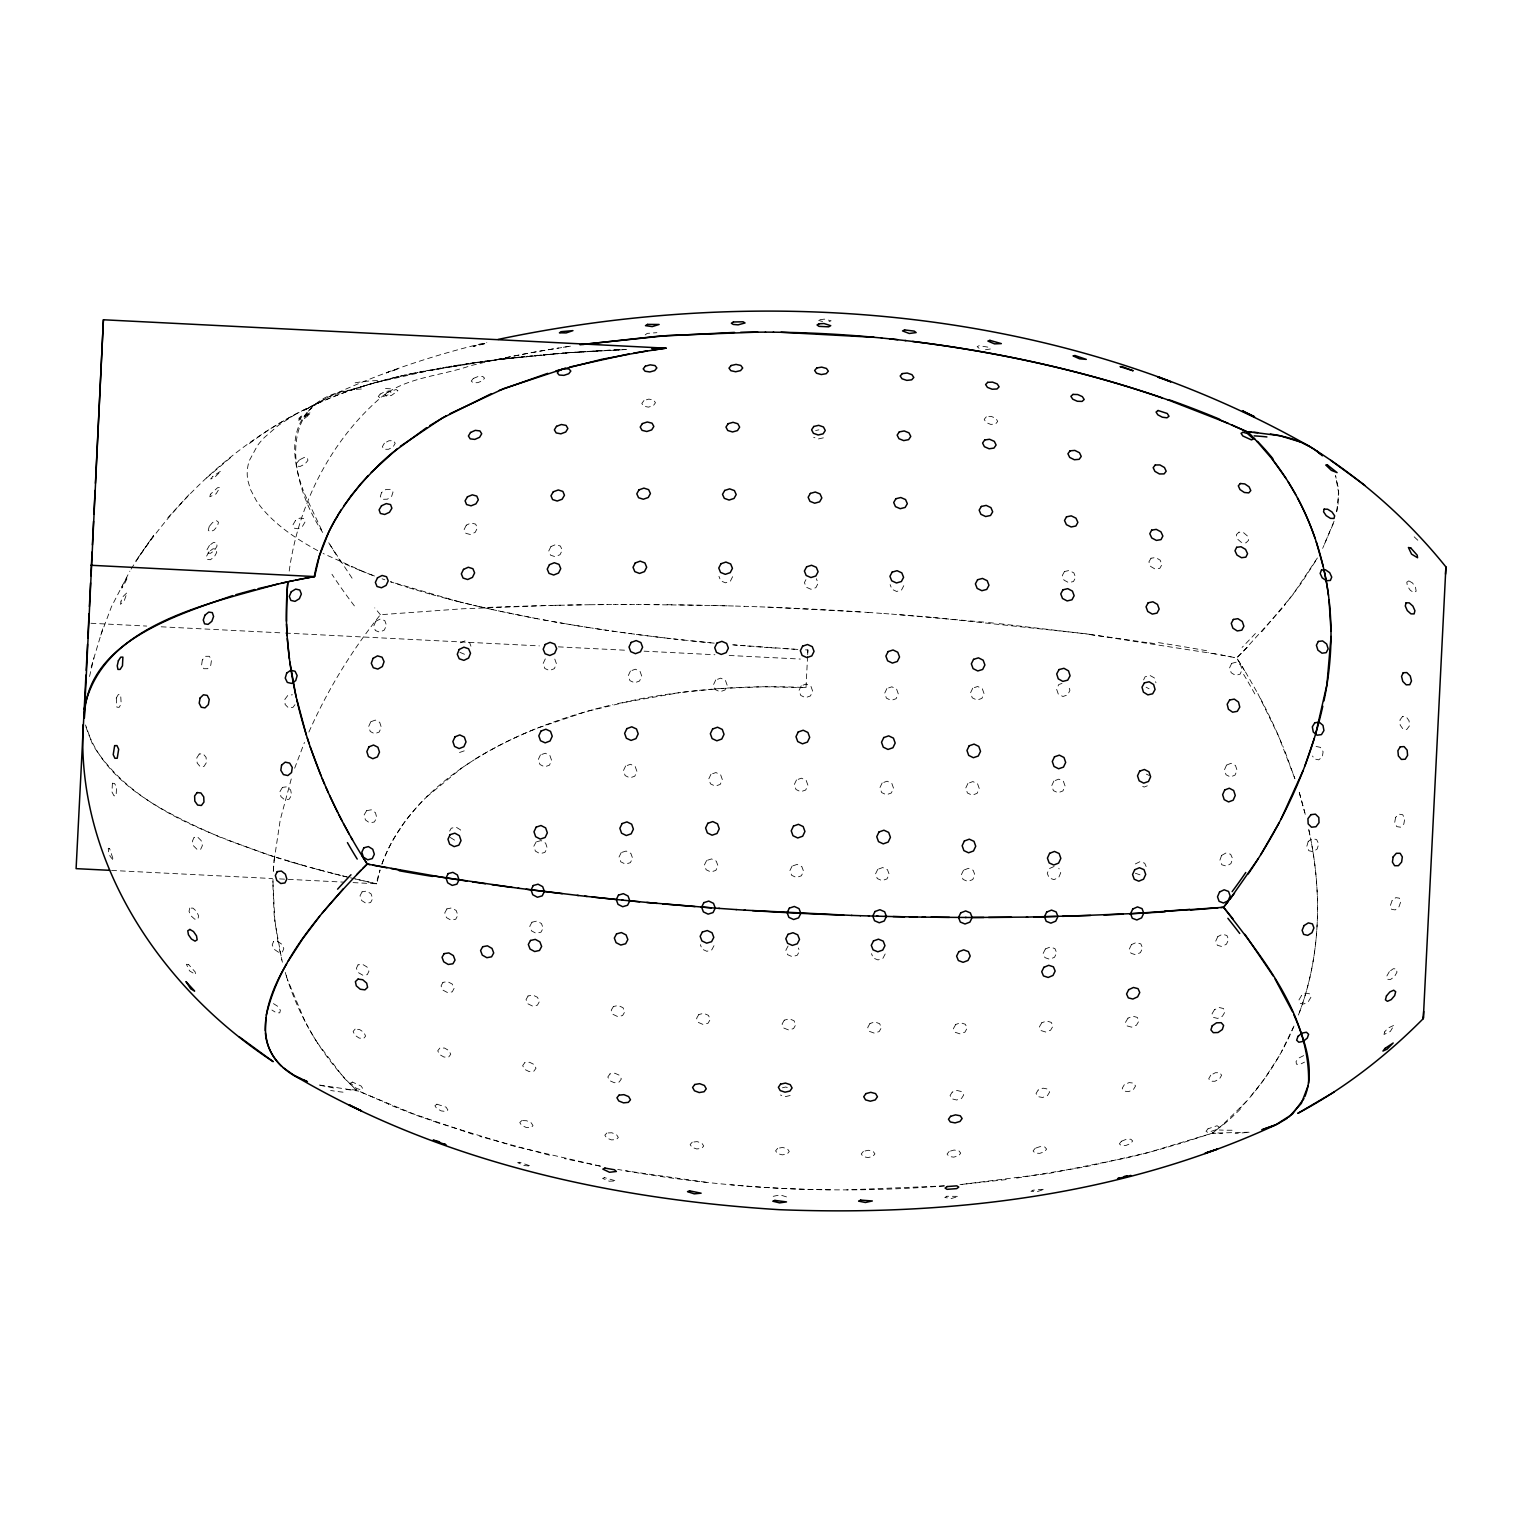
<?xml version="1.0" encoding="UTF-8"?>
<svg xmlns="http://www.w3.org/2000/svg" width="1522" height="1522" viewBox="0 0 1522 1522"><rect width="100%" height="100%" fill="white"/><g stroke="black" fill="none" stroke-linecap="round" stroke-linejoin="round"><path stroke-width="0.75" stroke-dasharray="5 3.75" d="M272.895 885.005L274.169 915.179L278.355 944.306M272.952 881.504L274.873 921.856L281.855 960.097M272.933 882.227L272.99 879.431M683.797 692.053L721.371 688.458A636.063 570.217 2.8 0 1 806.013 687.583L807.897 649.97L803.787 649.742M807.668 654.612L807.897 649.97L804.548 649.78M273.313 871.364L273.998 861.737M273.332 871.022L274.264 858.827M274.074 860.767L280.238 819.863L292.072 775.897M274.34 857.856L274.455 856.905C208.514 833.428 132.68 808.087 93.299 745.685M1338.047 504.201L1338.504 489.057L1335.593 475.796M289.199 571.092C298.198 505.532 329.551 442.464 379.568 398.65C404.243 377.114 440.334 376.276 470.355 365.737C499.52 358.602 529.009 352.762 558.65 348.005M1336.735 511.43L1338.732 493.375L1335.574 475.701M89.532 676.51L93.945 657.846M1337.629 506.883L1336.506 512.381M100.813 635.093L111.467 606.707L129.865 571.15M91.168 667.169L103.553 625.961M1334.071 521.209L1323.151 547.292M294.659 768.21L304.457 742.432M1333.253 523.72L1322.618 548.339M382.041 863.925C390.488 839.935 405.404 818.646 423.04 800.496M1293.985 1026.075L1281.315 1052.121M1291.893 1030.87L1293.567 1027.084M308.909 732.025C327.496 690.037 351.677 650.541 380.386 614.717L462.593 608.781L552.01 605.395M545.295 658.893L543.088 663.63L544.819 668.481L549.461 670.555L554.293 668.672L556.5 663.915L554.788 659.083M1143.612 679.877L1145.058 676.852L1149.776 675.368L1154.285 677.842L1155.959 682.788M1290.199 1034.618C1277.586 1061.804 1260.577 1086.974 1239.802 1108.587M732.634 576.667L730.408 581.081L725.48 582.831L720.743 580.871L718.955 576.343M805.918 579.673L804.434 582.584L806.203 587.169L810.96 589.28L815.887 587.663L818.113 583.287L816.344 578.702M903.783 585.685L901.557 589.984L896.629 591.468L891.911 589.242L890.142 584.619M885.176 953.971L882.95 958.27L878.004 959.944L873.267 958.023L871.478 953.647M788.073 946.018L785.847 950.261L787.635 954.694L792.372 956.729L797.319 955.188L799.545 950.946L798.346 947.978M713.989 945.695L711.782 949.88L706.855 951.307L702.118 949.138L700.348 944.648M449.656 831.069L451.254 828.215L456.086 827.131L460.5 829.87L461.47 833.181M1317.386 557.965L1292.787 594.779L1260.616 633.171M1279.07 1056.135L1264.421 1078.908L1248.706 1098.846M131.082 569.114C181.822 488.143 259.824 421.347 350.897 390.165M1315.636 560.971L1301.177 583.307L1284.302 605.642M401.903 825.894C420.795 799.031 446.288 777.419 473.951 759.973M294.983 704.667L292.966 707.35L288.457 707.844L285.128 704.515L284.899 699.302L287.924 695.269L292.433 694.793M1282.095 608.4L1242.941 651.739M307.121 412.443C288.248 434.246 294.203 465.884 303.297 490.579M361.323 389.023C274.873 392.809 286.973 478.84 323.006 532.89L304.21 493.09M1246.423 1101.452L1222.394 1125.062M188.994 494.65L167.42 518.184M308.224 411.187L316.633 403.73L328.505 396.976C379.149 373.156 432.419 355.349 486.831 342.374M1247.26 647.326L1236.663 657.942L1208.088 652.577M1241.21 653.471L1236.663 657.942L1234.038 657.409M426.541 796.976L461.299 768.344A328.543 294.545 2.8 0 1 478.308 757.29C519.687 732.272 565.727 715.835 612.624 704.705M1223.155 1124.416L1212.501 1133.129L1147.531 1152.725L1085.015 1166.936L1013.652 1178.618M230.374 457.799L205.451 478.878M1220.511 1126.68L1212.501 1133.129L1178.941 1143.916M645.176 334.916L647.231 333.375L656.895 332.671M249.399 443.549C298.788 405.974 357.841 384.115 418.246 372.3M295.515 414.231L278.336 425.399L264.371 437.499A240.248 106.445 2.9 0 0 257.446 445.604L249.418 460.443A197.556 87.534 2.9 0 0 247.839 480.457L250.445 489.399L256.248 500.491A242.245 107.32 2.9 0 0 260.966 507.035C276.319 525.87 297.037 539.34 318.155 550.869M773.214 1196.33L780.158 1194.884L786.912 1197.034L784.838 1198.195M318.06 402.873L303.487 410.75L328.505 396.976L338.188 393.399L374.184 382.973L441.019 367.944M1303.669 1055.602L1299.065 1057.923L1296.059 1061.462L1296.402 1064.163L1299.902 1064.449L1304.487 1062.128M1135.336 863.944L1140.016 861.642L1144.696 863.221L1146.656 867.73M1054.099 866.494L1049.305 868.605L1047.25 873.324L1049.153 877.89L1053.89 879.64L1058.703 877.528L1060.739 872.81L1058.836 868.244M460.405 642.817L465.142 640.819L469.689 642.76L471.382 647.497M829.052 321.599L831.107 320.781L824.315 319.125L817.409 320.096L822.584 321.523M1147.303 785.828L1144.144 787.064L1141.1 785.637M459.511 752.515L464.248 750.841M350.707 390.241L361.285 386.797M1061.995 683.454L1058.779 684.519L1056.591 689.162L1058.304 694.108L1062.927 696.486L1067.759 694.869L1069.947 690.227L1068.235 685.28M352.001 389.803L354.626 388.928M355.958 388.49L358.602 387.653M360.048 387.197L374.184 382.973A430.612 190.783 2.9 0 1 416.724 372.624L470.659 363.187M362.636 386.398L368.058 384.762M369.408 384.343L370.988 383.886M372.167 383.563L389.004 379.016M390.431 378.655L394.731 377.589M396.177 377.228L399.087 376.543M782.46 1087.792L785.733 1087.012L790.508 1088.668M790.146 1095.517L785.238 1096.677L780.463 1095.022M400.533 376.2L410.807 373.879M815.64 430.555L818.912 429.832M823.364 437.841L818.456 438.926L813.68 437.347M617.723 703.525L680.676 692.453M412.291 373.556L485.385 361.152M419.749 371.996L421.252 371.691M422.755 371.387L424.257 371.083M425.78 370.797L497.808 359.572M442.56 367.677L444.101 367.411M445.642 367.144L447.202 366.878M448.743 366.631L451.844 366.098M453.404 365.851L454.964 365.603M456.524 365.356L464.362 364.139M563.368 347.263L568.125 346.521M570.389 346.179L541.718 350.84A1084.444 1033.723 3 0 0 496.134 359.725L492.938 360.181M465.922 363.891L469.08 363.435M470.431 363.225L476.995 362.293M472.239 362.959L475.397 362.521M476.824 362.312L512.819 357.822M480.172 361.856L481.751 361.646M484.947 361.209L486.545 360.999M1249.105 1132.216L1212.501 1133.129L1222.527 1133.605M487.535 360.866L491.834 360.314M491.34 360.372L553.97 353.865M1006.156 1179.607L959.982 1184.592M499.463 359.363L504.467 358.773M506.141 358.583L507.796 358.393M1247.013 1132.501L1235.179 1133.471M509.318 358.222L567.478 352.8L625.409 349.508M496.153 359.782L567.478 352.8L625.846 349.546M514.493 357.651L519.535 357.099M696.296 690.627L671.335 693.709A612.225 548.852 2.8 0 0 637.109 699.435L586.331 711.535L537.456 728.106A387.045 346.978 2.8 0 0 473.856 759.858M521.209 356.928L524.576 356.586M526.27 356.414L527.944 356.243M529.637 356.072L533.004 355.748M699.416 690.303L711.973 689.162M534.698 355.577L538.084 355.254M962.018 1184.401L1049.819 1173.272L1127.821 1157.652A909.89 867.16 3 0 0 1153.486 1151.127A929.79 886.299 3 0 0 1178.884 1143.726M539.777 355.102L541.471 354.949M543.183 354.797L546.569 354.493M549.975 354.207L551.668 354.055M553.38 353.922L567.478 352.8A859.283 380.728 2.9 0 1 622.593 349.584L626.722 349.413M561.922 353.237L563.616 353.104M565.328 352.971L579.064 351.982M715.112 688.914L718.232 688.667M944.211 1185.904L846.803 1189.881M944.363 1185.885C835.369 1194.599 725.271 1189.043 617.704 1169.41M580.776 351.867L589.394 351.316M721.637 688.439L763.797 686.764L806.013 687.602M592.838 351.106L601.475 350.612M604.938 350.44L624.02 349.527M536.809 605.775L529.237 606.003A1084.444 367.506 2.9 0 0 483.92 607.582L479.297 606.631M541.394 605.661L546.056 605.528M550.755 605.414L584.943 604.805M555.473 605.318L562.74 605.166M567.249 605.071L592.477 604.71M590.155 604.748L607.678 604.595M597.823 604.672L615.364 604.557M613.157 604.557L630.888 604.519M620.824 604.538L638.726 604.538M636.215 604.519L705.656 605.318M643.901 604.557L651.606 604.595M654.498 604.615L662.47 604.672M667.036 604.71L674.741 604.805M830.27 1189.823L821.994 1189.709A1153.771 1099.911 3 0 1 739.083 1185.543L730.826 1184.801M678.489 604.843L728.886 605.87M710.907 605.433L736.629 606.079M735.487 606.06L744.372 606.327M743.706 606.308L752.115 606.574M751.963 606.574L760.22 606.859M759.878 606.84L768.496 607.164A1153.771 391.268 2.9 0 1 851.407 611.349L868.377 612.453M767.621 607.126L860.634 611.939M385.504 388.529L391.439 388.871M351.905 1089.733L356.224 1089.923L388.51 1104.021M90.959 623.259L146.683 626.075M161.199 626.798L283.13 632.962M285.508 633.076L539.359 645.899M558.327 646.85L625.923 650.255M644.072 651.169L714.921 654.745M729.152 655.468L800.325 659.064M111.601 870.432L272.571 878.555M279.553 878.898L343.591 882.132M353.047 882.608L376.733 883.806L380.062 869.956A178.607 160.114 2.8 0 0 376.334 883.749M985.438 349.756L990.67 348.938L988.767 347.282L979.198 345.665L977.162 346.655L979.084 348.31M797.832 649.437L733.642 644.909M791.136 649.038L794.484 649.247M787.787 648.848L781.071 648.429M350.269 1089.657L317.698 1084.767M771.026 647.763L777.723 648.22M867.921 612.415L884.358 613.575M764.329 647.307L767.678 647.535M346.179 1089.372L358.812 1091.122M883.844 613.537L892.558 614.165M760.981 647.059L754.284 646.565M891.569 614.089L983.878 622.098M899.293 614.679L930.132 617.152M747.587 646.051L750.936 646.317M740.91 645.518L744.258 645.785M737.561 645.233L730.883 644.662M933.157 617.418L1084.729 633.647L1217.01 654.194M714.218 643.159L687.602 640.477M707.559 642.512L710.888 642.836M704.229 642.189C630.279 634.769 556.538 624.115 484.015 607.716L493.337 609.789M988.558 622.574L996.301 623.373M999.174 623.659L1090.113 634.37M680.962 639.754L684.291 640.115M674.341 639.031L677.651 639.392M706.17 1182.309L625.713 1170.818M667.72 638.27L671.031 638.65M661.1 637.49L664.41 637.889M657.789 637.09L651.188 636.291M644.605 635.454L647.896 635.873M641.314 635.035L634.731 634.179M628.148 633.304L631.44 633.742M624.876 632.848L618.312 631.934M611.768 631.021L615.04 631.478M605.242 630.07L608.515 630.546M601.989 629.575L592.21 628.091M333.565 1087.964L319.068 1085.129M1149.7 642.855L1157.081 643.996M588.957 627.597L582.469 626.569M579.235 626.056L566.298 623.906M559.868 622.802L563.083 623.354M556.652 622.251L540.652 619.359M1220.91 654.917L1224.563 655.602M537.456 618.769L496.457 610.474M1227.988 656.248L1231.146 656.857M600.372 1166.156L564.301 1158.603M600.296 1166.137L514.056 1146.218L438.013 1122.836M1316.073 746.446L1320.487 747.397L1323.094 751.716L1322.352 756.872L1318.699 759.858L1314.285 758.907L1312.535 756.034M480.876 606.993L482.436 607.354M479.791 606.745L458.769 601.685M355.387 878.974L376.733 883.806A753.447 333.832 2.9 0 1 343.896 876.215L341.67 875.664M476.158 605.908L473.019 605.166M469.233 604.253L471.344 604.767M347.986 877.205L334.345 873.837M549.499 1155.198L479.677 1136.382M468.319 604.044L465.199 603.283M463.639 602.902L460.538 602.141M340.624 875.416L302.402 865.295M458.997 601.742L390.488 581.746A430.612 190.783 2.9 0 0 406.241 586.94L407.744 587.416M457.437 601.361L454.355 600.581M333.299 873.571L321.865 870.622M452.814 600.182L448.191 598.983M446.669 598.584L437.518 596.129M320.838 870.356L315.682 868.967M314.654 868.701L267.891 854.774L223.848 838.774M435.996 595.711L431.468 594.455M429.965 594.037L415.068 589.661M301.394 865.01L296.333 863.545M295.325 863.259L290.302 861.775M289.313 861.471L274.455 856.905M413.604 589.223L409.19 587.873M473.133 1134.366L413.451 1113.895L361.665 1092.435M1135.355 873.248L1140.035 874.827M384.857 579.787L382.06 578.798M361.646 571.035L375.135 576.267A430.612 190.783 2.9 0 1 364.9 572.348L323.064 553.456M360.314 570.503L351.259 566.736M220.861 837.557C168.181 814.099 104.771 785.885 85.86 726.508M459.91 652.329L464.476 654.27M349.889 566.127L341.004 562.189L337.218 556.386M1146.351 774.127L1149.376 775.554M1146.085 687.183L1149.091 688.819M450.303 837.481L454.717 840.22M273.427 1003.607L277.765 1006.365L280.39 1010.208L279.763 1012.853L276.262 1012.777L271.924 1010.018M1417.819 540.253L1412.359 535.116M341.08 1074.171L317.546 1043.008M380.386 614.717L374.773 607.906M352.077 578.189L329.113 543.411M335.962 554.446L328.714 542.726M1240.677 664.163L1236.663 657.942L1246.099 673.009M316.215 1040.934L313.627 1036.729M1242.199 666.579L1243.778 669.166M1245.453 671.906L1258.466 694.698M312.352 1034.618L306.283 1023.792M1257.838 693.575L1278.518 735.944L1295.184 779.492M1260.425 698.37L1266.342 709.842M305.104 1021.585L287.487 979.616M92.385 743.973L85.517 724.967M1268.302 713.799L1274.085 725.994M1275.969 730.16L1283.312 747.321M1285.082 751.716L1294.956 778.769M286.707 977.162L285.185 972.235C298.331 1016.62 322.607 1057.942 356.224 1089.923L351.011 1084.825A424.086 327.649 -44.4 0 1 340.795 1074.456M1299.236 792.353L1304.849 812.634M1299.331 792.639L1305.305 814.555M282.407 962.227L278.868 946.893M1308.711 829.262C1322.257 890.693 1321.229 956.387 1298.247 1015.459C1319.821 959.792 1322.199 898.132 1310.842 839.897M1308.939 830.365L1309.909 835.121M381.87 864.135A178.607 160.114 2.8 0 1 402.169 826.046M1255.384 633.513A435.52 167.458 -31.4 0 1 1242.085 647.402M1240.297 1109.158A445.68 344.257 53.4 0 1 1223.384 1124.72M1243.626 674.379A447.715 347.815 56.2 0 1 1255.289 694.774M1232.04 1130.218A435.52 158.516 35.9 0 1 1219.217 1129.99M421.309 1117.072A929.79 886.736 2.9 0 1 388.414 1104.23M438.013 1122.836A909.89 867.198 3.1 0 1 421.385 1116.882M343.021 1092.168A435.52 162.397 -31.2 0 1 330.635 1090.456M1158.489 642.626A921.076 314.027 2.8 0 1 1209.686 651.264M1089.942 634.579A1064.087 360.181 2.9 0 1 1149.51 643.064M354.379 605.889A421.404 177.56 35.4 0 1 331.967 574.289M355.14 382.821A421.404 159.125 37.9 0 1 378.274 380.576M116.281 698.008L116.814 707.102L119.116 707.369L121.189 703.887L120.657 694.793L118.355 694.527L116.281 698.008M202.331 659.939L201.608 665.076L203.796 668.71L207.601 668.71L210.797 665.057L211.501 659.92L209.332 656.286L205.527 656.305L202.331 659.939M121.018 601.171L120.485 604.329L124.328 600.543L127.011 592.667L123.149 596.453L121.018 601.171M1395.598 817.371L1394.704 822.527L1396.739 826.617L1400.525 827.207L1403.836 823.973L1404.749 818.817L1402.713 814.746L1398.927 814.137L1395.598 817.371M210.416 494.27L209.827 496.781L216.143 493.775L219.948 487.516L217.57 487.725L210.416 494.27M1384.582 1031.973L1383.993 1034.484L1390.309 1031.478L1394.095 1025.219L1387.779 1028.225L1384.582 1031.973M189.812 908.082L189.013 911.278L191.011 915.864L194.664 919.136L197.841 919.193L198.64 915.997L196.623 911.412L192.971 908.139L189.812 908.082M209.275 526.384L208.248 530.265L210.226 531.787L214.05 530.056L217.475 526.079L218.483 522.198L216.524 520.676L212.7 522.407L209.275 526.384M1308.235 841.381L1306.789 846.403L1308.825 850.703L1313.163 851.749L1317.253 848.915L1318.68 843.892L1316.644 839.592L1312.306 838.565L1308.235 841.381M112.4 783.24L111.962 791.916L113.941 795.74L116.091 795.987L116.547 787.293L114.569 783.469L112.4 783.24M381.622 492.462L380.291 496.533L382.688 499.311L387.406 499.178L391.687 496.191L393.018 492.101L390.621 489.323L385.903 489.475L381.622 492.462M1221.595 855.44L1219.845 860.349L1221.843 864.781L1226.428 866.132L1230.898 863.621L1232.649 858.712L1230.651 854.28L1226.066 852.929L1221.595 855.44M1392.078 900.701L1390.347 905.552L1391.641 909.376L1395.198 909.909L1398.946 906.846L1400.678 901.994L1399.384 898.17L1395.826 897.638L1392.078 900.701M273.56 941.566L272.191 944.896L274.226 949.309L278.469 952.22L282.445 951.935L283.796 948.606L281.76 944.192L277.518 941.281L273.56 941.566M122.73 584.981C117.46 598.774 136.276 560.952 122.73 584.981M375.858 621.185L373.765 625.98L375.382 630.546L379.777 632.201L384.343 630.013L386.436 625.219L384.819 620.653L380.424 618.978L375.858 621.185M1226.542 765.09L1224.43 769.866L1226.047 774.774L1230.423 776.962L1234.989 775.136L1237.101 770.379L1235.484 765.471L1231.108 763.283L1226.542 765.09M370.759 721.808L368.647 726.546L370.265 731.492L374.64 733.775L379.206 732.025L381.318 727.307L379.701 722.341L375.325 720.077L370.759 721.808M194.131 837.328L192.457 841L193.674 846.004L197.099 849.428L200.695 849.257L202.369 845.604L201.151 840.582L197.727 837.157L194.131 837.328M1217.809 936.601L1215.717 941.167L1217.372 945.276L1221.824 946.532L1226.466 944.173L1228.577 939.607L1226.903 935.497L1222.451 934.242L1217.809 936.601M1053.909 780.995L1051.702 785.752L1053.414 790.641L1058.075 792.772L1062.908 790.926L1065.134 786.17L1063.402 781.281L1058.76 779.15L1053.909 780.995M630.431 671.031L628.206 675.768L629.956 680.657L634.655 682.826L639.544 681L641.789 676.263L640.039 671.373L635.34 669.204L630.431 671.031M540.443 754.893L538.236 759.573L539.968 764.52L544.591 766.86L549.442 765.186L551.649 760.505L549.918 755.559L545.295 753.238L540.443 754.893M967.954 783.392L965.709 788.13L967.459 793.019L972.158 795.188L977.067 793.362L979.293 788.624L977.543 783.735L972.843 781.585L967.954 783.392M1231.678 663.402L1229.605 667.778L1231.203 672.762L1235.522 675.407L1240.049 674.189L1242.123 669.813L1240.525 664.829L1236.187 662.184L1231.678 663.402M715.759 679.934L713.514 684.672L715.264 689.58L720.001 691.787L724.929 690.018L727.174 685.28L725.423 680.372L720.686 678.146L715.759 679.934M801.257 685.794L798.993 690.512L800.762 695.44L805.499 697.685L810.446 695.935L812.691 691.197L810.922 686.27L806.184 684.025L801.257 685.794M886.907 688.515L884.682 693.233L886.432 698.16L891.15 700.424L896.077 698.712L898.322 693.994L896.572 689.066L891.835 686.803L886.907 688.515M882.151 782.974L879.906 787.692L881.657 792.582L886.394 794.769L891.321 793L893.566 788.282L891.816 783.392L887.079 781.205L882.151 782.974M972.748 688.172L970.522 692.852L972.273 697.799L976.953 700.101L981.861 698.427L984.087 693.728L982.337 688.8L977.657 686.479L972.748 688.172M625.637 765.985L623.411 770.646L625.162 775.592L629.842 777.894L634.75 776.22L636.976 771.54L635.226 766.612L630.546 764.291L625.637 765.985M796.501 779.93L794.256 784.629L796.006 789.518L800.743 791.763L805.69 790.013L807.935 785.314L806.184 780.425L801.428 778.18L796.501 779.93M710.983 774.26L708.757 778.941L710.508 783.868L715.226 786.132L720.172 784.439L722.398 779.74L720.648 774.831L715.93 772.548L710.983 774.26M963.54 870.184L961.314 874.789L963.084 879.45L967.802 881.428L972.71 879.583L974.936 874.979L973.167 870.318L968.449 868.32L963.54 870.184M1131.474 944.61L1129.305 949.1L1131.036 953.286L1135.64 954.751L1140.416 952.62L1142.584 948.13L1140.853 943.944L1136.268 942.479L1131.474 944.61M358.05 964.853L356.376 968.315L358.374 972.615L362.883 975.26L367.259 974.689L368.952 971.226L366.935 966.927L362.426 964.282L358.05 964.853M877.775 869.328L875.53 873.875L877.3 878.575L882.037 880.648L886.984 878.879L889.209 874.332L887.44 869.633L882.703 867.559L877.775 869.328M466.303 525.166L464.153 529.485L465.884 533.347L470.469 534.526L475.225 532.32L477.375 528.001L475.644 524.139L471.059 522.959L466.303 525.166M792.125 866.094L789.899 870.603L791.668 875.321L796.406 877.49L801.352 875.816L803.578 871.288L801.809 866.57L797.071 864.42L792.125 866.094M550.945 546.55L548.757 550.945L550.507 555.149L555.188 556.71L560.02 554.693L562.208 550.298L560.457 546.094L555.796 544.534L550.945 546.55M621.242 852.548L619.035 857.019L620.786 861.813L625.485 864.154L630.374 862.651L632.6 858.18L630.85 853.385L626.151 851.045L621.242 852.548M706.627 860.52L704.382 864.991L706.151 869.747L710.888 872.011L715.816 870.413L718.042 865.942L716.272 861.167L711.554 858.922L706.627 860.52M1045.386 948.948L1043.179 953.362L1044.948 957.623L1049.628 959.26L1054.499 957.3L1056.687 952.886L1054.936 948.625L1050.256 946.988L1045.386 948.948M442.921 982.375L441.057 985.952L443.016 990.194L447.658 992.629L452.262 991.849L454.146 988.292L452.186 984.03L447.544 981.595L442.921 982.375M362.103 891.835L360.029 895.773L361.665 900.529L366.041 903.326L370.607 902.546L372.681 898.627L371.045 893.852L366.669 891.055L362.103 891.835M446.897 908.9L444.766 912.915L446.46 917.595L451.007 920.201L455.744 919.212L457.875 915.198L456.181 910.517L451.634 907.911L446.897 908.9M531.958 922.218L529.77 926.289L531.52 930.893L536.163 933.347L540.976 932.187L543.164 928.116L541.432 923.512L536.771 921.076L531.958 922.218M536.201 841.856L533.842 846.213L535.402 851.121L539.968 853.69L544.857 852.434L547.216 848.077L545.656 843.169L541.09 840.601L536.201 841.856M1064.468 571.53L1062.299 575.544L1064.03 580.129L1068.653 582.622L1073.448 581.537L1075.616 577.542L1073.885 572.938L1069.262 570.465L1064.468 571.53M209.028 551.706L206.631 556.101L207.201 559.43L210.397 559.735L214.336 556.824L216.733 552.41L216.181 549.081L212.985 548.795L209.028 551.706M528.039 995.997L526.041 999.65L527.963 1003.854L532.681 1006.137L537.418 1005.167L539.416 1001.514L537.494 997.31L532.776 995.027L528.039 995.997M955.702 1024.496L953.495 1028.472L955.302 1032.354L960.04 1033.876L964.948 1032.144L967.136 1028.168L965.348 1024.268L960.61 1022.765L955.702 1024.496M869.937 1023.526L867.73 1027.445L869.519 1031.421L874.294 1033.134L879.202 1031.555L881.409 1027.635L879.602 1023.659L874.846 1021.947L869.937 1023.526M209.446 545.39L206.992 549.746L207.468 553.019L210.607 553.285L214.564 550.393L217.037 546.037L216.562 542.764L213.422 542.498L209.446 545.39M1389.358 971.607L1386.884 975.963L1387.379 979.236L1390.518 979.502L1394.475 976.61L1396.949 972.254L1396.473 968.981L1393.315 968.715L1389.358 971.607M784.287 1020.178L782.08 1024.04L783.887 1028.092L788.643 1029.975L793.571 1028.587L795.778 1024.725L793.97 1020.672L789.214 1018.789L784.287 1020.178M1150.993 558.232L1148.901 561.903L1150.594 566.412L1155.103 569.076L1159.783 568.372L1161.895 564.7L1160.183 560.191L1155.674 557.528L1150.993 558.232M384.381 443.187L382.345 446.726L384.077 449.256L388.548 449.294L393.171 446.821L395.206 443.283L393.475 440.771L388.985 440.733L384.381 443.187M1210.77 1075.179L1208.734 1078.717L1210.466 1081.229L1214.937 1081.267L1219.56 1078.813L1221.595 1075.274L1219.864 1072.744L1215.374 1072.706L1210.77 1075.179M366.612 810.674L364.177 814.879L365.413 819.92L369.618 822.888L374.317 821.994L376.752 817.79L375.496 812.748L371.311 809.799L366.612 810.674M698.788 1014.546L696.6 1018.313L698.389 1022.442L703.126 1024.477L708.034 1023.26L710.241 1019.493L708.434 1015.364L703.697 1013.31L698.788 1014.546M1041.79 1022.765L1039.45 1026.76L1041.067 1030.584L1045.69 1032.03L1050.599 1030.223L1052.939 1026.247L1051.322 1022.423L1046.717 1020.977L1041.79 1022.765M295.515 520.486L293.042 524.671L294.05 528.115L297.97 528.8L302.478 526.327L304.952 522.16L303.943 518.717L300.043 518.032L295.515 520.486M1127.992 1018.142L1125.595 1022.175L1127.098 1025.904L1131.607 1027.16L1136.458 1025.2L1138.837 1021.167L1137.353 1017.438L1132.844 1016.182L1127.992 1018.142M1301.462 995.673L1298.989 999.84L1299.997 1003.283L1303.897 1003.968L1308.406 1001.514L1310.88 997.329L1309.871 993.885L1305.971 993.2L1301.462 995.673M613.423 1006.518L611.235 1010.189L613.024 1014.375L617.723 1016.601L622.593 1015.554L624.781 1011.864L622.993 1007.697L618.293 1005.471L613.423 1006.518M1214.48 1009.714L1212.045 1013.785L1213.357 1017.4L1217.657 1018.408L1222.413 1016.239L1224.83 1012.149L1223.517 1008.534L1219.236 1007.526L1214.48 1009.714M1124.339 1084.691L1122.228 1088.23L1124.016 1091.084L1128.639 1091.635L1133.414 1089.524L1135.526 1086.004L1133.738 1083.131L1129.115 1082.599L1124.339 1084.691M282.464 787.388L279.991 791.459L280.923 796.615L284.709 799.83L289.123 799.24L291.596 795.169L290.664 790.013L286.897 786.798L282.464 787.388M1038.194 1089.999L1036.044 1093.5L1037.852 1096.601L1042.57 1097.495L1047.421 1095.669L1049.571 1092.168L1047.745 1089.067L1043.046 1088.173L1038.194 1089.999M952.239 1092.092L950.07 1095.555L951.897 1098.827L956.653 1100.006L961.543 1098.408L963.711 1094.946L961.885 1091.674L957.148 1090.494L952.239 1092.092M199.249 753.999L196.814 757.842L197.194 763.074L200.181 766.631L204.005 766.403L206.44 762.56L206.06 757.328L203.092 753.77L199.249 753.999M153.684 535.325L135.915 560.971L153.684 535.325M609.98 1073.904L607.83 1076.986L609.637 1080.639L614.336 1082.732L619.188 1082.028L621.337 1078.965L619.53 1075.312L614.831 1073.219L609.98 1073.904M643.958 400.533L641.808 403.482L643.673 406.222L648.448 407.135L653.318 405.689L655.468 402.759L653.604 400.02L648.829 399.106L643.958 400.533M524.805 1062.679L522.674 1065.571L524.462 1069.262L529.104 1071.583L533.88 1071.165L535.991 1068.254L534.222 1064.563L529.58 1062.261L524.805 1062.679M1402.523 716.52L1399.993 719.925L1400.183 725.1L1402.999 729.038L1406.785 729.438L1409.315 726.051L1409.106 720.857L1406.309 716.919L1402.523 716.52M439.82 1048.106L437.746 1050.77L439.497 1054.499L444.024 1057.067L448.686 1057.01L450.74 1054.327L449.009 1050.618L444.481 1048.03L439.82 1048.106M473.323 378.445L471.268 381.033L473.095 382.783L477.756 382.669L482.493 380.747L484.548 378.16L482.721 376.41L478.079 376.524L473.323 378.445M1035.207 1148.254L1033.096 1150.917L1034.96 1153.029L1039.678 1153.372L1044.511 1151.754L1046.622 1149.11L1044.758 1146.979L1040.04 1146.637L1035.207 1148.254M1121.429 1141.253L1119.374 1143.84L1121.219 1145.59L1125.861 1145.476L1130.599 1143.555L1132.672 1140.967L1130.827 1139.217L1126.185 1139.331L1121.429 1141.253M380.215 394.065L378.255 396.519L380.024 397.68L389.08 394.521L391.04 392.048L389.271 390.888L384.781 391.725L380.215 394.065M387.045 392.581L385.066 395.073L386.835 396.272L391.344 395.511L397.908 390.735L396.12 389.518L387.045 392.581M1208.011 1128.791L1206.033 1131.265L1207.821 1132.482L1216.896 1129.419L1218.875 1126.927L1217.086 1125.728L1208.011 1128.791M949.195 1151.412L947.065 1154.057L948.948 1156.435L953.704 1157.158L958.594 1155.788L960.724 1153.143L958.841 1150.765L954.085 1150.042L949.195 1151.412M212.928 476.31L210.759 479.011L214.906 477.128L220.994 470.945L212.928 476.31M863.374 1151.374L861.243 1153.98L863.107 1156.549L867.901 1157.595L872.791 1156.473L874.941 1153.866L873.057 1151.298L868.282 1150.252L863.374 1151.374M986.313 416.819L984.201 419.349L986.028 422.488L990.746 424.41L995.578 423.972L997.709 421.442L995.864 418.303L991.145 416.381L986.313 416.819M355.121 1029.1L353.142 1031.44L354.816 1035.15L359.154 1038.08L363.625 1038.48L365.603 1036.159L363.929 1032.43L359.592 1029.519L355.121 1029.1M299.454 459.872L296.448 463.411L296.79 466.113L300.272 466.398L304.857 464.077L307.863 460.538L307.52 457.837L304.039 457.551L299.454 459.872M777.723 1148.311L775.592 1150.822L777.457 1153.543L782.251 1154.875L787.14 1154.037L789.271 1151.507L787.407 1148.787L782.631 1147.455L777.723 1148.311M300.31 418.17L298.502 420.186L304.419 418.531L310.507 413.775L300.31 418.17M692.244 1142.166L690.132 1144.544L691.977 1147.341L696.734 1148.958L701.604 1148.406L703.735 1146.028L701.889 1143.212L697.114 1141.614L692.244 1142.166M606.936 1132.996L604.843 1135.184L606.688 1138.037L611.406 1139.883L616.22 1139.655L618.332 1137.467L616.486 1134.613L611.768 1132.768L606.936 1132.996M1239.003 532.148L1236.34 534.66L1237.253 538.864L1241.21 542.27L1245.89 542.897L1248.554 540.367L1247.621 536.163L1243.664 532.757L1239.003 532.148M521.818 1120.592L519.763 1122.513L521.57 1125.367L526.212 1127.46L530.95 1127.593L533.023 1125.671L531.197 1122.817L526.574 1120.725L521.818 1120.592M301.071 416.324L298.692 418.436L303.81 417.275L310.659 412.576L301.071 416.324M436.928 1104.192L434.931 1105.752L436.719 1108.53L441.228 1110.908L445.851 1111.498L447.868 1109.938L446.079 1107.16L436.928 1104.192M1408.896 580.871L1406.785 582.184L1407.412 586.141L1410.418 590.441L1414.033 592.553L1416.145 591.24L1415.517 587.283L1412.511 582.983L1408.896 580.871M946.855 1196.254L944.801 1197.529L951.535 1198.48L958.441 1196.349L946.855 1196.254M1033 1190.204L1030.984 1191.365L1037.681 1191.479L1044.511 1189.196L1033 1190.204M352.419 1082.085L350.517 1083.112L356.548 1088.515L360.961 1089.733L362.864 1088.706L361.152 1086.042L352.419 1082.085M388.928 371.729L386.341 372.947L399.068 368.514L388.928 371.729M475.073 345.703L473.114 346.597L486.412 343.306L475.073 345.703M604.615 1177.667L602.579 1178.389L609.238 1181.205L616.049 1180.939L604.615 1177.667M519.63 1162.275L517.651 1162.618L524.196 1165.567L530.893 1166.118L519.63 1162.275M188.728 964.701L186.388 964.263L189.527 970.865L195.501 974.499L195.177 971.93L188.728 964.701M109.622 848.648L108.271 848.249L108.481 851.445L110.136 856.353L113.598 860.52L109.622 848.648"/><path stroke-width="1.5" d="M633.818 353.085L665.913 348.177L103.42 319.772L84.3 716.729M1331.046 636.462L1326.937 684.539L1315.712 733.718M232.695 595.597C174.916 615.516 84.947 643.445 84.414 718.023M89.056 613.651L87.838 638.022M89.398 606.555L90.559 582.85M90.901 575.735L92.062 552.029M92.404 544.933L93.565 521.228M93.926 514.113L95.068 490.407M95.429 483.311L103.42 319.772M1423.355 1018.047L1423.412 1016.867M1423.374 1017.514L1423.679 1011.426M1445.539 574.175L1445.9 566.907C1407.66 519.363 1361.543 478.631 1309.681 446.498C1066.522 308.11 768.914 282.464 498.075 339.425M85.936 675.064L76.1 868.643L109.508 870.318M86.183 670.346L87.515 644.377M1445.805 568.657L1445.9 566.907L1423.317 1018.694M287.011 592.191L286.459 621.242M287.087 591.24L287.22 589.337M287.297 588.386L287.715 583.649M84.11 709.385C100.833 624.572 207.867 604.101 277.822 583.953M287.81 582.698L288.438 581.651M265.912 1017.59L265.266 1030.717M1308.597 1083.207C1310.176 1015.288 1262.899 958.403 1223.555 907.283L1129.609 913.828M286.688 963.787C268.956 993.39 251.758 1038.48 281.665 1066.294M312.162 577.009L314.616 576.572L319.392 556.006L328.638 532.224A227.216 203.701 2.8 0 1 334.555 520.809L341.213 509.737M266.312 1015.117C279.706 957.547 321.408 912.039 360.999 870.261M1323.931 700.957C1333.044 658.018 1333.653 613.1 1324.026 570.179M1308.216 1085.433L1301.329 1103.431L1288.811 1117.129M1322.808 706.17C1309.377 766.346 1282.78 823.117 1248.211 873.951M1314.304 738.379L1304.849 766.004M1303.098 770.551L1281.163 818.855M1304.887 1096.544C1315.56 1069.433 1304.582 1039.907 1293.833 1014.622M1303.974 1098.561L1292.33 1114.18L1275.436 1125.024C1121.162 1196.33 947.749 1216.23 779.321 1209.686C611.102 1199.241 440.562 1161.99 294.241 1075.502L283.073 1067.569M1278.975 823.06L1260.635 854.888M288.286 961.029L302.764 938.693L319.62 916.358M337.903 515.045L351.163 495.544L368.153 475.549M1258.294 858.617L1229.909 899.236M343.744 505.894L360.41 484.148L379.587 464.153A313.38 280.942 2.8 0 1 392.086 453.023L426.655 427.606M1234.456 893.243L1223.555 907.283L1220.872 907.531M1228.159 901.5L1223.555 907.283L1233.029 918.908M322.017 913.39L343.306 888.829M356.662 874.674L367.259 864.058L442.065 877.243L519.192 888.353M371.216 472.372L397.489 448.571M362.712 868.529L367.259 864.058L369.884 864.591M1423.317 1018.579C1386.2 1056.002 1344.402 1088.553 1297.79 1113.362L1334.071 1092.054M400.381 446.269L442.103 418.17L491.454 393.646M1287.289 1118.27L1277.262 1124.187L1263.146 1129.343M429.813 425.589L446.307 415.753M449.998 413.699L503.896 388.548L565.366 368.248M1119.507 1177.8L1117.528 1178.694L1130.827 1175.403M1275.436 1125.024L1261.757 1129.724M499.254 390.412L547.749 373.328M235.796 594.702L254.821 589.49M555.987 370.873L601.932 359.287L647.402 350.84M569.856 367.03L628.967 353.941M258.055 588.653L290.302 581.271M281.17 583.211L287.905 581.765C283.967 620.31 287.791 659.311 296.162 697.038M1124.206 1176.449L1127.345 1175.783M288.971 581.537L293.499 580.605M290.569 581.214L291.901 580.928M292.167 580.871L296.714 579.958M295.382 580.224L297.836 579.73M297.266 579.844L299.948 579.311M298.597 579.578L301.166 579.083M300.481 579.216L305.085 578.322M302.098 578.893L303.449 578.626M304.514 578.436L309.974 577.409M305.618 578.227L306.702 578.018M306.987 577.96L308.605 577.656M309.156 577.561L313.798 576.705M652.025 350.136L665.913 348.177L664.163 348.215M579.977 344.79L657.028 336.305L734.498 332.405M582.831 344.391L667.663 335.506L757.785 332.119M1217.942 907.797L1190.451 910.061M1123.35 914.132L1103.983 914.969M1090.589 915.483L1026.456 917.1M651.911 348.519L655.411 348.424M1062.394 916.358L1139.769 913.295A909.89 307.786 2.9 0 0 1165.148 911.754M653.547 348.481L665.913 348.177M657.162 348.386L660.662 348.291M1055.678 916.51L1033.857 916.967M740.643 332.291L765.547 332.119M1027.597 917.081L973.053 917.481M1011.464 917.29L988.558 917.443M983.859 917.462L965.214 917.462M966.28 917.462L931.064 917.214M765.376 332.119L773.652 332.176M949.424 917.385L922.256 917.1M773.309 332.176L781.947 332.291A1153.771 1099.911 3 0 1 864.857 336.457L881.79 338.017M925.452 917.157L893.034 916.567M909.3 916.891L917.385 917.043M781.071 332.272L874.066 337.294M904.601 916.815L884.853 916.377M876.672 916.168L886.926 916.434M868.453 915.94L878.08 916.206M860.215 915.692L869.233 915.959M851.54 915.407L860.387 915.711M851.978 915.426L744.258 910.118M843.702 915.141L835.445 914.836A1153.771 391.268 2.9 0 1 752.515 910.651M1252.035 432.267L1247.717 432.077L1219.464 419.653M90.939 565.271L314.616 576.572M1253.671 432.343L1279.869 435.711L1300.435 441.989M736.02 909.585L745.285 910.194M736.458 909.604L718.784 908.368M1257.762 432.629L1247.717 432.077L1232.135 425.057M719.564 908.425L701.147 907.055M711.364 907.835L646.793 902.451M695.04 906.579L662.736 903.897M657.143 903.402L622.079 900.092M630.831 900.948L639.601 901.785M623.164 900.206L584.695 896.192M881.333 337.979L897.752 339.691M615.364 899.426L592.286 897.029M889.514 338.816L905.932 340.643M577.18 895.355L587.188 896.477M578.493 895.507L518.013 888.201M562.284 893.661L526.193 889.248M904.943 340.509C992.249 350.859 1078.775 369.313 1162.009 397.813M912.648 341.442C976.782 349.375 1040.382 361.798 1102.594 379.282A1064.087 1014.185 3.1 0 1 1161.667 397.756M435.007 1140.435L433.104 1140.168L446.003 1144.81L444.139 1143.707M512.267 887.44L491.987 884.682M485.404 883.749L472.505 881.885M466.854 881.048L449.96 878.479A909.89 307.882 2.9 0 1 433.123 875.854M1270.356 434.036C1289.039 436.833 1308.292 442.655 1322.39 455.82M399.886 870.146L391.04 868.548M386.911 867.806L372.795 865.143M436.548 1140.91L439.592 1141.881M1161.705 397.718L1168.991 400.248M1167.926 399.867L1228.292 423.401M307.425 1081.552L303.506 1080.011M306.074 1081.039L294.241 1075.502M1302.356 442.826L1309.681 446.498M301.318 1079.06C282.464 1071.279 266.75 1053.89 265.437 1032.943M1364.72 485.214L1330.742 460.348M239.201 1036.786L273.199 1061.652C161.218 988.482 76.214 862.27 83.101 724.719M1316.34 450.797L1320.849 454.431M1251.826 436.072L1247.717 432.077L1257.419 441.837M1253.386 437.632L1255.022 439.325M1256.734 441.114L1272.126 458.978L1286.166 478.669M1272.354 459.264C1290.827 482.855 1305.172 509.623 1314.932 537.913M1244.92 934.337L1273.267 976.04M362.179 856.144L367.259 864.058C334.84 813.851 310.336 758.279 296.828 699.968M1288.126 481.732L1295.679 494.555M1275.094 979.046L1292.501 1011.73M350.992 837.252L352.552 839.973M349.356 834.36L343.496 823.63M1297.486 497.903C1313.657 528.115 1323.931 561.371 1328.459 595.292M341.993 820.777L339.14 815.221M337.732 812.425L329.646 795.568M328.372 792.734L325.841 787.045M324.605 784.191L322.188 778.484M321.009 775.63L310.165 746.75M309.194 743.839L307.292 738.018M1316.245 541.813L1323.075 566.032M306.36 735.107L296.01 696.391L289.808 661.861M289.427 658.931L287.335 638.555M1329.048 600.144L1331.027 631.383M287.125 635.663L286.536 624.115M314.331 576.515A208.495 186.902 2.8 0 1 338.131 515.159M1254.109 435.882A435.52 158.859 -30.1 0 1 1266.913 436.947M1257.686 441.551A445.68 343.915 -47.7 0 1 1272.925 458.731M1245.776 872.506A447.715 347.454 -50.5 0 1 1232.135 891.626M1227.873 918.299A435.52 167.116 37.2 0 1 1239.726 933.481M432.495 876.444A929.79 316.386 2.8 0 1 399.202 870.774M1189.766 909.414A929.79 315.035 2.9 0 1 1164.615 911.164M337.58 889.19A435.52 173.946 -30.7 0 1 350.973 874.77M1169.181 399.791A921.076 878.613 2.9 0 1 1219.674 419.235M357.213 859.074A424.086 344.448 55.7 0 1 347.435 842.617M1393.144 856.943L1392.421 862.08L1394.609 865.714L1398.414 865.695L1401.61 862.061L1402.333 856.924L1400.145 853.29L1396.34 853.29L1393.144 856.943M281.57 765.128L280.828 770.284L283.434 774.603L287.867 775.554L291.52 772.567L292.262 767.411L289.656 763.093L285.223 762.142L281.57 765.128M200.086 698.027L199.192 703.183L201.227 707.254L205.013 707.863L208.324 704.629L209.237 699.473L207.201 695.383L203.415 694.793L200.086 698.027M118.393 660.738L117.232 665.837L117.955 669.433L120.124 669.414L122.464 665.799L122.901 657.124L120.733 657.143L118.393 660.738M1324.159 509.147L1323.55 511.792L1326.176 515.635L1330.513 518.393L1334.014 518.469L1334.642 515.825L1331.997 511.982L1327.66 509.223L1324.159 509.147M1406.1 602.807L1405.282 606.003L1407.298 610.588L1410.951 613.861L1414.109 613.918L1414.927 610.722L1412.911 606.137L1409.258 602.864L1406.1 602.807M1386.466 995.921L1385.439 999.802L1387.417 1001.324L1391.241 999.593L1394.666 995.616L1395.674 991.735L1393.714 990.213L1389.89 991.944L1386.466 995.921M286.688 673.085L285.242 678.108L287.297 682.408L291.615 683.435L295.706 680.619L297.151 675.597L295.097 671.297L290.759 670.251L286.688 673.085M1212.235 1025.809L1210.903 1029.899L1213.3 1032.677L1218.019 1032.525L1222.299 1029.538L1223.631 1025.467L1221.234 1022.689L1216.516 1022.822L1212.235 1025.809M1297.981 1036.387L1296.649 1040.192L1298.818 1042.247L1303.232 1041.39L1307.284 1038.099L1308.616 1034.313L1306.447 1032.239L1302.052 1033.096L1297.981 1036.387M204.994 615.154L203.263 620.006L204.557 623.83L208.114 624.362L211.843 621.299L213.594 616.448L212.3 612.624L208.742 612.091L204.994 615.154M373.042 658.379L371.292 663.288L373.29 667.72L377.856 669.071L382.326 666.56L384.077 661.651L382.079 657.219L377.513 655.868L373.042 658.379M459.206 649.475L457.285 654.27L459.225 658.779L463.906 660.358L468.586 658.056L470.526 653.261L468.586 648.753L463.887 647.173L459.206 649.475M1321.496 570.065L1320.145 573.394L1322.18 577.808L1326.423 580.719L1330.38 580.434L1331.731 577.104L1329.695 572.691L1325.453 569.78L1321.496 570.065M1304.088 925.566L1302.128 930.322L1303.631 934.375L1307.721 935.364L1311.983 932.701L1313.924 927.944L1312.421 923.873L1308.349 922.884L1304.088 925.566M114.645 745.628L113.218 754.608L114.93 758.298L117.232 758.241L118.678 749.262L116.966 745.59L114.645 745.628M291.292 591.735L289.313 596.415L290.854 600.41L295.021 601.361L299.377 598.698L301.356 594.018L299.815 590.022L295.649 589.09L291.292 591.735M545.237 644.472L543.183 649.19L545.085 653.756L549.822 655.506L554.617 653.395L556.672 648.676L554.769 644.11L550.032 642.36L545.237 644.472M1219.579 891.987L1217.505 896.781L1219.122 901.347L1223.498 903.022L1228.083 900.815L1230.176 896.02L1228.539 891.454L1224.164 889.799L1219.579 891.987M368.933 746.864L366.84 751.621L368.438 756.529L372.814 758.717L377.399 756.91L379.492 752.134L377.894 747.226L373.518 745.038L368.933 746.864M1224.715 789.975L1222.623 794.693L1224.221 799.659L1228.596 801.923L1233.181 800.192L1235.274 795.454L1233.657 790.508L1229.3 788.225L1224.715 789.975M1134.708 869.728L1132.558 874.503L1134.232 879.24L1138.779 881.181L1143.536 879.183L1145.705 874.427L1144.011 869.671L1139.464 867.73L1134.708 869.728M455.04 736.8L452.871 741.556L454.564 746.446L459.111 748.596L463.849 746.731L466.017 741.956L464.343 737.067L459.796 734.936L455.04 736.8M1403.227 672.743L1401.553 676.396L1402.789 681.418L1406.214 684.843L1409.81 684.672L1411.484 681L1410.247 675.996L1406.823 672.572L1403.227 672.743M1132.748 909.015L1130.58 913.714L1132.273 918.242L1136.839 919.973L1141.595 917.861L1143.745 913.162L1142.052 908.634L1137.486 906.903L1132.748 909.015M377.475 577.827L375.363 582.393L377.018 586.503L381.489 587.758L386.112 585.399L388.224 580.833L386.55 576.724L382.098 575.468L377.475 577.827M1139.674 771.159L1137.505 775.859L1139.179 780.824L1143.726 783.145L1148.482 781.471L1150.632 776.791L1148.958 771.825L1144.411 769.485L1139.674 771.159M1049.628 853.328L1047.421 858.085L1049.153 862.917L1053.795 865.01L1058.627 863.107L1060.834 858.37L1059.122 853.519L1054.48 851.445L1049.628 853.328M541.014 731.074L538.807 735.83L540.519 740.719L545.18 742.85L550.032 741.005L552.239 736.248L550.507 731.359L545.865 729.228L541.014 731.074M964.377 841L962.151 845.737L963.902 850.627L968.601 852.796L973.49 850.969L975.735 846.232L973.985 841.343L969.286 839.174L964.377 841M363.872 847.811L361.817 852.187L363.416 857.171L367.734 859.816L372.262 858.598L374.336 854.223L372.738 849.238L368.4 846.593L363.872 847.811M626.874 728.638L624.629 733.376L626.379 738.265L631.078 740.415L635.987 738.608L638.213 733.87L636.481 728.981L631.763 726.812L626.874 728.638M1054.499 756.815L1052.292 761.495L1054.004 766.441L1058.646 768.762L1063.478 767.107L1065.685 762.427L1063.973 757.48L1059.331 755.14L1054.499 756.815M450.112 834.646L447.963 839.212L449.637 844.158L454.165 846.632L458.883 845.148L461.033 840.601L459.359 835.635L454.831 833.181L450.112 834.646M536.182 827.131L533.975 831.773L535.687 836.72L540.31 839.079L545.142 837.481L547.349 832.838L545.637 827.892L540.995 825.514L536.182 827.131M878.993 831.982L876.748 836.72L878.517 841.628L883.236 843.854L888.182 842.066L890.427 837.328L888.658 832.42L883.94 830.213L878.993 831.982M1046.679 912.078L1044.473 916.72L1046.204 921.305L1050.865 923.15L1055.716 921.171L1057.904 916.529L1056.173 911.944L1051.512 910.099L1046.679 912.078M622.079 823.573L619.854 828.272L621.585 833.2L626.284 835.521L631.173 833.828L633.399 829.148L631.668 824.201L626.969 821.899L622.079 823.573M712.6 729L710.355 733.718L712.125 738.608L716.862 740.795L721.789 739.026L724.034 734.308L722.265 729.418L717.547 727.231L712.6 729M707.844 823.288L705.599 828.006L707.369 832.934L712.087 835.197L717.014 833.485L719.259 828.767L717.509 823.84L712.772 821.576L707.844 823.288M793.495 826.066L791.231 830.803L793 835.73L797.737 837.975L802.684 836.206L804.929 831.488L803.178 826.56L798.422 824.315L793.495 826.066M798.232 731.987L795.987 736.686L797.756 741.575L802.494 743.82L807.44 742.07L809.685 737.371L807.916 732.482L803.178 730.237L798.232 731.987M969.191 745.78L966.965 750.46L968.696 755.388L973.395 757.709L978.285 756.015L980.529 751.354L978.779 746.408L974.08 744.106L969.191 745.78M883.768 737.561L881.523 742.26L883.274 747.169L888.011 749.452L892.938 747.74L895.183 743.059L893.433 738.132L888.696 735.868L883.768 737.561M463.506 569.38L461.337 573.87L463.069 578.056L467.673 579.521L472.448 577.39L474.617 572.9L472.904 568.714L468.3 567.249L463.506 569.38M631.23 642.417L629.005 647.021L630.755 651.682L635.473 653.68L640.382 651.816L642.607 647.211L640.857 642.55L636.139 640.572L631.23 642.417M960.763 912.82L958.556 917.424L960.306 922.047L965.005 923.987L969.914 922.123L972.139 917.519L970.37 912.896L965.671 910.936L960.763 912.82M1236.663 547.311L1234.989 550.774L1236.986 555.073L1241.495 557.718L1245.871 557.147L1247.564 553.685L1245.548 549.385L1241.039 546.74L1236.663 547.311M277.251 871.63L275.349 875.511L276.814 880.439L280.771 883.521L284.937 882.95L286.84 879.069L285.375 874.142L281.399 871.06L277.251 871.63M716.957 643.121L714.712 647.668L716.482 652.367L721.219 654.441L726.165 652.672L728.391 648.125L726.622 643.426L721.885 641.352L716.957 643.121M874.998 911.507L872.772 916.054L874.541 920.734L879.278 922.77L884.206 921L886.432 916.453L884.663 911.773L879.925 909.718L874.998 911.507M448.153 873.609L446.022 877.947L447.696 882.836L452.205 885.404L456.923 884.149L459.054 879.811L457.38 874.922L452.871 872.353L448.153 873.609M802.589 646.184L800.344 650.712L802.113 655.43L806.869 657.58L811.797 655.906L814.042 651.397L812.272 646.679L807.516 644.51L802.589 646.184M789.366 908.139L787.121 912.648L788.891 917.366L793.647 919.516L798.574 917.861L800.819 913.352L799.031 908.634L794.294 906.465L789.366 908.139M1128.696 989.681L1126.565 993.999L1128.297 997.861L1132.882 999.041L1137.638 996.834L1139.769 992.515L1138.037 988.653L1133.452 987.474L1128.696 989.681M549.442 564.7L547.235 569.114L549.004 573.375L553.685 575.012L558.555 573.052L560.743 568.638L558.993 564.377L554.312 562.74L549.442 564.7M533.233 885.538L531.064 889.932L532.776 894.765L537.399 897.238L542.212 895.868L544.4 891.473L542.669 886.641L538.046 884.187L533.233 885.538M703.849 902.641L701.623 907.112L703.392 911.887L708.111 914.132L713.038 912.572L715.264 908.101L713.495 903.345L708.776 901.081L703.849 902.641M888.125 651.587L885.88 656.058L887.649 660.833L892.387 663.078L897.314 661.48L899.54 657.009L897.771 652.253L893.053 649.989L888.125 651.587M973.566 659.349L971.34 663.82L973.091 668.615L977.79 670.955L982.679 669.452L984.905 664.981L983.155 660.187L978.456 657.846L973.566 659.349M1043.902 967.307L1041.714 971.702L1043.464 975.906L1048.144 977.466L1052.996 975.45L1055.165 971.055L1053.414 966.851L1048.753 965.29L1043.902 967.307M618.484 895.126L616.258 899.559L618.008 904.353L622.707 906.712L627.578 905.248L629.785 900.815L628.034 896.02L623.354 893.661L618.484 895.126M958.822 951.707L956.596 956.139L958.384 960.534L963.084 962.323L967.992 960.458L970.199 956.044L968.43 951.65L963.711 949.861L958.822 951.707M873.514 940.919L871.288 945.333L873.076 949.842L877.813 951.802L882.741 950.07L884.967 945.657L883.198 941.129L878.441 939.169L873.514 940.919M788.035 934.337L785.809 938.713L787.597 943.298L792.334 945.409L797.281 943.792L799.507 939.416L797.718 934.831L792.981 932.72L788.035 934.337M1318.337 641.447L1316.397 645.252L1317.9 650.122L1321.971 653.185L1326.214 652.672L1328.154 648.867L1326.651 643.996L1322.58 640.914L1318.337 641.447M635.264 562.969L633.038 567.306L634.826 571.644L639.544 573.433L644.453 571.606L646.679 567.268L644.909 562.931L640.172 561.142L635.264 562.969M702.384 932.016L700.158 936.315L701.927 940.938L706.665 943.164L711.573 941.699L713.799 937.381L712.03 932.758L707.292 930.532L702.384 932.016M720.99 563.73L718.764 568.029L720.553 572.424L725.29 574.327L730.218 572.653L732.443 568.353L730.674 563.977L725.918 562.056L720.99 563.73M806.622 566.812L804.396 571.054L806.184 575.487L810.922 577.542L815.868 575.982L818.094 571.739L816.306 567.306L811.549 565.271L806.622 566.812M616.543 933.88L614.336 938.066L616.087 942.689L620.786 945.048L625.656 943.735L627.844 939.55L626.094 934.927L621.414 932.567L616.543 933.88M1151.659 530.151L1149.795 533.708L1151.754 537.97L1156.397 540.405L1161.001 539.625L1162.865 536.048L1160.906 531.806L1156.263 529.371L1151.659 530.151M1233.334 619.454L1231.26 623.373L1232.877 628.148L1237.253 630.945L1241.819 630.165L1243.893 626.227L1242.256 621.471L1237.881 618.674L1233.334 619.454M892.158 572.12L889.932 576.305L891.721 580.795L896.458 582.964L901.366 581.537L903.592 577.352L901.804 572.862L897.067 570.693L892.158 572.12M977.6 579.73L975.393 583.858L977.162 588.405L981.861 590.707L986.751 589.414L988.958 585.266L987.188 580.719L982.489 578.436L977.6 579.73M1148.197 602.788L1146.047 606.802L1147.759 611.483L1152.306 614.089L1157.024 613.1L1159.174 609.085L1157.462 604.405L1152.915 601.799L1148.197 602.788M1062.946 589.813L1060.758 593.884L1062.508 598.488L1067.15 600.924L1071.983 599.782L1074.152 595.711L1072.42 591.107L1067.778 588.653L1062.946 589.813M530.493 940.463L528.324 944.458L530.056 949.062L534.679 951.535L539.473 950.47L541.642 946.456L539.891 941.871L535.287 939.378L530.493 940.463M1059.065 669.566L1056.706 673.923L1058.266 678.831L1062.832 681.399L1067.721 680.144L1070.08 675.787L1068.52 670.879L1063.954 668.31L1059.065 669.566M1066.503 516.833L1064.525 520.486L1066.427 524.69L1071.146 526.973L1075.883 526.003L1077.88 522.35L1075.959 518.146L1071.26 515.863L1066.503 516.833M638.993 489.856L636.786 493.832L638.593 497.732L643.33 499.235L648.239 497.504L650.427 493.528L648.638 489.646L643.901 488.124L638.993 489.856M482.702 946.722L480.572 950.565L482.284 955.112L486.85 957.699L491.587 956.805L493.718 952.962L492.006 948.415L487.44 945.828L482.702 946.722M1144.392 682.864L1141.995 687.145L1143.422 692.13L1147.854 694.869L1152.668 693.785L1155.065 689.485L1153.638 684.519L1149.205 681.78L1144.392 682.864M724.719 490.445L722.512 494.365L724.32 498.341L729.076 500.053L734.004 498.474L736.21 494.555L734.403 490.579L729.647 488.866L724.719 490.445M444.158 953.628L442.046 957.3L443.739 961.809L448.248 964.472L452.928 963.768L455.04 960.097L453.347 955.588L448.838 952.924L444.158 953.628M810.351 493.413L808.144 497.275L809.951 501.328L814.708 503.211L819.635 501.822L821.842 497.96L820.035 493.908L815.278 492.025L810.351 493.413M1229.624 700.006L1227.189 704.21L1228.425 709.252L1232.63 712.201L1237.31 711.326L1239.764 707.121L1238.508 702.08L1234.304 699.112L1229.624 700.006M895.887 498.74L893.699 502.507L895.488 506.636L900.225 508.69L905.133 507.454L907.34 503.687L905.552 499.558L900.796 497.523L895.887 498.74M553.323 491.777L550.983 495.753L552.6 499.577L557.223 501.023L562.132 499.235L564.472 495.24L562.855 491.416L558.251 489.97L553.323 491.777M467.463 496.8L465.085 500.833L466.588 504.562L471.078 505.818L475.948 503.858L478.327 499.825L476.824 496.096L472.334 494.84L467.463 496.8M981.329 506.445L979.16 510.136L980.929 514.303L985.647 516.529L990.518 515.482L992.686 511.811L990.917 507.625L986.199 505.399L981.329 506.445M381.527 505.761L379.092 509.851L380.405 513.466L384.705 514.474L389.461 512.286L391.896 508.215L390.564 504.6L386.284 503.592L381.527 505.761M470.526 432.476L468.415 435.996L470.203 438.869L474.826 439.401L479.582 437.309L481.694 433.77L479.925 430.916L475.283 430.365L470.526 432.476M1314.799 722.76L1312.325 726.831L1313.258 731.987L1317.044 735.202L1321.457 734.612L1323.931 730.541L1322.998 725.385L1319.232 722.17L1314.799 722.76M556.519 426.331L554.369 429.832L556.177 432.933L560.895 433.827L565.727 432.001L567.877 428.5L566.07 425.399L561.371 424.505L556.519 426.331M1400.259 746.826L1397.9 750.669L1398.376 755.901L1401.401 759.44L1405.225 759.212L1407.603 755.369L1407.127 750.137L1404.083 746.598L1400.259 746.826M642.379 423.592L640.21 427.054L642.037 430.326L646.793 431.506L651.682 429.908L653.851 426.445L652.025 423.173L647.269 421.994L642.379 423.592M728.144 423.706L725.956 427.111L727.782 430.517L732.558 431.963L737.466 430.574L739.654 427.168L737.828 423.763L733.052 422.317L728.144 423.706M813.775 426.483L811.607 429.813L813.433 433.332L818.189 434.988L823.117 433.827L825.285 430.498L823.459 426.978L818.703 425.323L813.775 426.483M899.312 431.906L897.143 435.121L898.969 438.716L903.707 440.6L908.615 439.649L910.784 436.434L908.957 432.838L904.201 430.954L899.312 431.906M865.904 1093.614L863.735 1096.753L865.58 1099.892L870.356 1101.205L875.264 1099.911L877.433 1096.772L875.588 1093.614L870.812 1092.32L865.904 1093.614M780.558 1084.159L778.389 1087.279L780.234 1090.589L785.01 1092.168L789.918 1091.084L792.087 1087.964L790.241 1084.653L785.466 1083.074L780.558 1084.159M984.734 439.972L982.584 443.035L984.392 446.688L989.11 448.781L993.942 448.096L996.111 445.014L994.304 441.361L989.585 439.268L984.734 439.972M950.603 1116.311L948.472 1119.241L950.318 1121.98L955.093 1122.894L959.982 1121.467L962.113 1118.518L960.268 1115.778L955.493 1114.865L950.603 1116.311M1070.061 450.835L1067.93 453.746L1069.719 457.437L1074.361 459.739L1079.136 459.321L1081.248 456.429L1079.478 452.738L1074.836 450.417L1070.061 450.835M694.774 1084.501L692.605 1087.431L694.451 1090.779L699.207 1092.568L704.096 1091.731L706.246 1088.801L704.401 1085.452L699.644 1083.664L694.774 1084.501M197.156 792.562L194.626 795.949L194.816 801.143L197.632 805.081L201.418 805.48L203.948 802.075L203.739 796.9L200.923 792.962L197.156 792.562M1310.975 814.65L1307.931 818.665L1308.159 823.878L1311.488 827.207L1315.997 826.731L1319.022 822.698L1318.813 817.485L1315.465 814.156L1310.975 814.65M1155.255 464.99L1153.181 467.673L1154.932 471.382L1159.441 473.97L1164.121 473.894L1166.175 471.23L1164.444 467.501L1159.916 464.933L1155.255 464.99M559.411 370.246L557.318 372.89L559.164 375.021L563.901 375.363L568.733 373.746L570.826 371.083L568.981 368.971L564.243 368.628L559.411 370.246M645.347 366.212L643.216 368.857L645.081 371.235L649.856 371.958L654.726 370.588L656.857 367.944L654.993 365.565L650.217 364.842L645.347 366.212M1385.115 1048.354L1382.927 1051.055L1387.094 1049.172L1393.182 1042.989L1385.115 1048.354M619.054 1095.155L616.943 1097.762L618.769 1100.958L623.506 1102.86L628.339 1102.366L630.469 1099.778L628.624 1096.582L623.906 1094.66L619.054 1095.155M731.131 365.527L729 368.134L730.864 370.702L735.659 371.749L740.548 370.626L742.698 368.02L740.814 365.451L736.039 364.405L731.131 365.527M1240.316 483.52L1238.318 485.841L1239.992 489.57L1244.33 492.481L1248.801 492.9L1250.78 490.56L1249.105 486.85L1244.768 483.92L1240.316 483.52M816.8 367.963L814.65 370.493L816.515 373.213L821.309 374.545L826.199 373.689L828.348 371.178L826.465 368.457L821.69 367.125L816.8 367.963M902.318 373.594L900.187 375.972L902.051 378.788L906.808 380.386L911.678 379.834L913.809 377.456L911.944 374.659L907.188 373.042L902.318 373.594M987.721 382.345L985.609 384.533L987.455 387.387L992.173 389.232L996.986 389.004L999.098 386.816L997.252 383.963L992.534 382.117L987.721 382.345M358.05 979.103L355.387 981.633L356.3 985.837L360.257 989.243L364.938 989.852L367.601 987.34L366.669 983.136L362.712 979.73L358.05 979.103M1072.972 394.407L1070.898 396.329L1072.725 399.183L1077.367 401.275L1082.104 401.408L1084.178 399.487L1082.351 396.633L1077.709 394.54L1072.972 394.407M1158.071 410.502L1156.073 412.062L1157.842 414.84L1162.37 417.218L1166.994 417.808L1169.01 416.248L1167.222 413.47L1158.071 410.502M947.16 1186.551L945.105 1188.073L947.026 1189.329L956.691 1188.625L958.765 1187.084L956.824 1185.847L947.16 1186.551M189.889 929.447L187.777 930.76L188.424 934.717L191.43 939.017L195.044 941.129L197.156 939.816L196.509 935.859L193.503 931.559L189.889 929.447M647.535 324.395L645.48 325.651L652.215 326.602L659.14 324.471L647.535 324.395M733.414 321.979L731.34 323.235L733.281 324.433L738.094 324.852L745.038 322.968L743.097 321.789L733.414 321.979M561.447 331.644L559.43 332.804L566.127 332.918L572.957 330.635L561.447 331.644M819.102 323.805L817.029 324.966L818.969 326.355L828.653 326.83L830.727 325.67L823.973 323.52L819.102 323.805M1242.979 432.267L1241.077 433.294L1242.789 435.958L1251.503 439.915L1253.424 438.888L1247.374 433.485L1242.979 432.267M604.919 1168.078L602.864 1169.124L609.523 1172.282L616.372 1171.483L614.45 1169.752L604.919 1168.078M860.691 1200.116L858.636 1201.143L865.409 1202.494L872.334 1200.972L860.691 1200.116M904.601 329.932L902.546 330.921L909.262 333.489L916.149 332.576L914.227 331.111L904.601 329.932M1207.46 1152.249L1204.853 1153.486L1217.6 1149.053L1207.46 1152.249M774.869 1200.401L772.815 1201.219L779.606 1202.875L786.513 1201.904L774.869 1200.401M689.561 1190.851L687.525 1191.65L694.26 1193.857L701.128 1193.191L689.561 1190.851M989.909 340.357L987.892 341.061L994.532 343.877L1001.343 343.611L989.909 340.357M186.122 981.747L190.707 988.786L194.645 991.069L186.122 981.747M1075.027 355.539L1073.048 355.882L1079.593 358.831L1086.289 359.382L1075.027 355.539M1122.056 366.631L1120.097 366.669L1133.167 370.778L1122.056 366.631M1327.507 465.047L1325.795 465.028L1331.35 470.355L1337.096 472.619L1327.507 465.047M1159.84 377.456L1157.938 377.19L1170.837 381.832L1159.84 377.456M1243.493 411.263L1242.371 411.092L1254.585 416.781L1243.493 411.263M350.46 1105.391L349.337 1105.219L361.551 1110.908L350.46 1105.391M1410.761 547.958L1408.421 547.501L1411.56 554.122L1417.553 557.737L1417.21 555.188L1410.761 547.958"/></g></svg>
